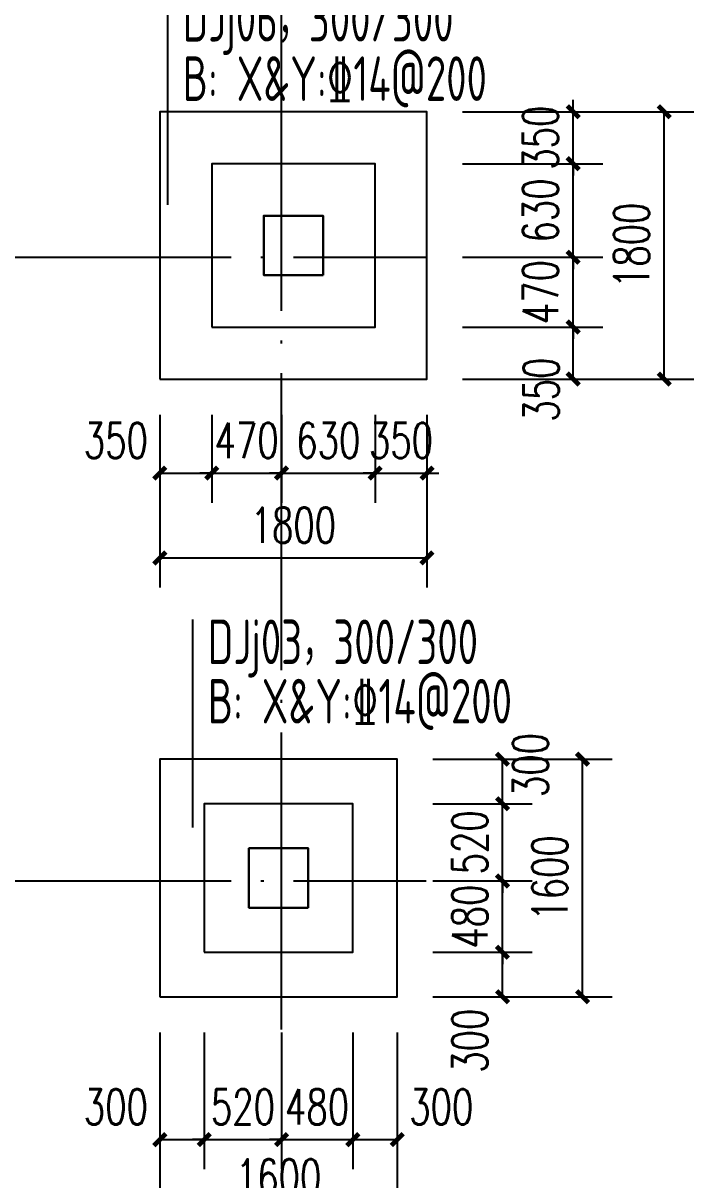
# Model space of a CAD drawing. Extents: x 1051052 to 1482120, y -981644 to -673261.
# Drawn here: x 1110583 to 1115102, y -862699 to -854909 of the extents above; entities that cross this region are included whole.
import ezdxf
from ezdxf.enums import TextEntityAlignment as Align

# ---------------------------------------------------------------- set-up
doc = ezdxf.new("R2010")
doc.units = 0
doc.header["$LTSCALE"] = 1000
doc.header["$MEASUREMENT"] = 0
doc.linetypes.add('DOTE', pattern=[2.42, 2, -0.2, 0.02, -0.2])
for name, color, linetype, lineweight in [('BASE-DJ', 2, 'Continuous', 25), ('BASE-DJ-BH', 7, 'Continuous', 25), ('BASE-JZ', 7, 'Continuous', 25), ('COLU', 2, 'Continuous', 30)]:
    doc.layers.add(name, color=color, linetype=linetype, lineweight=lineweight)
doc.layers.add('DOTE', color=1, linetype='DOTE')
doc.layers.add('PUB_DIM', color=3, linetype='Continuous')
doc.styles.add('_TCH_DIM_T3', font='SIMPLEX', dxfattribs={"width": 0.705882, "bigfont": 'GBCBIG'})
doc.styles.add('FromPkpm', font='Pkpmeng', dxfattribs={"width": 0.7, "bigfont": 'hztxt'})
doc.dimstyles.new('_TCH_ARCH&&80', dxfattribs={"dimtxt": 238, "dimasz": 80, "dimexe": 200, "dimexo": 240, "dimgap": 101, "dimtad": 1, "dimdec": 0, "dimzin": 0, "dimdsep": 46, "dimtxsty": '_TCH_DIM_T3', "dimblk": 'ARCHTICK', "dimcen": 0.09, "dimclrt": 7, "dimazin": 2, "dimtfac": 1, "dimtdec": 0, "dimtix": 1, "dimtmove": 2, "dimatfit": 3, "dimfxl": 0, "dimtolj": 1, "dimtzin": 0, "dimarcsym": 0})

# ---------------------------------------------------------------- blocks, each defined once
blk = doc.blocks.new('_ArchTick')
at = {"color": 0, "linetype": 'ByBlock', "const_width": 0.4}
blk.add_lwpolyline([(-0.5, -0.5), (0.5, 0.5)], dxfattribs=at)
blk = doc.blocks.new('*D1202')
at = {"layer": 'Defpoints', "color": 0, "transparency": 16777216}
for p in [(1113303.7, -855506.1), (1114901.6, -855506.1), (1113303.7, -857306.1)]:
    blk.add_point(p, dxfattribs=at)
at = {"layer": 'PUB_DIM', "color": 0, "lineweight": -2, "transparency": 16777216}
for p, q in [((1113543.7, -855506.1), (1115101.6, -855506.1)), ((1114901.6, -857306.1), (1114901.6, -855506.1)), ((1113543.7, -857306.1), (1115101.6, -857306.1))]:
    blk.add_line(p, q, dxfattribs=at)
at = {"layer": 'PUB_DIM', "color": 0, "lineweight": -2, "transparency": 16777216, "xscale": 80, "yscale": 80, "zscale": 80}
for p, rotation in [((1114901.6, -855506.1), 90), ((1114901.6, -857306.1), 270)]:
    blk.add_blockref('_ArchTick', p, dxfattribs=dict(at, rotation=rotation))
at = {"layer": 'PUB_DIM', "color": 7, "transparency": 16777216, "insert": (1114681.6, -856406.1), "char_height": 238, "attachment_point": 5, "rotation": 90, "style": '_TCH_DIM_T3'}
blk.add_mtext('\\A1;1800', dxfattribs=at)
blk = doc.blocks.new('*D1203')
at = {"layer": 'Defpoints', "color": 0, "transparency": 16777216}
for p in [(1113303.7, -856956.1), (1114288.3, -856956.1), (1113303.7, -857306.1)]:
    blk.add_point(p, dxfattribs=at)
at = {"layer": 'PUB_DIM', "color": 0, "lineweight": -2, "transparency": 16777216}
for p, q in [((1113543.7, -856956.1), (1114488.3, -856956.1)), ((1114288.3, -857306.1), (1114288.3, -856956.1)), ((1113543.7, -857306.1), (1114488.3, -857306.1))]:
    blk.add_line(p, q, dxfattribs=at)
at = {"layer": 'PUB_DIM', "color": 0, "lineweight": -2, "transparency": 16777216, "xscale": 80, "yscale": 80, "zscale": 80}
for p, rotation in [((1114288.3, -856956.1), 90), ((1114288.3, -857306.1), 270)]:
    blk.add_blockref('_ArchTick', p, dxfattribs=dict(at, rotation=rotation))
at = {"layer": 'PUB_DIM', "color": 7, "transparency": 16777216, "insert": (1114073.4, -857377.1), "char_height": 238, "attachment_point": 5, "rotation": 90, "style": '_TCH_DIM_T3'}
blk.add_mtext('\\A1;350', dxfattribs=at)
blk = doc.blocks.new('*D1204')
at = {"layer": 'Defpoints', "color": 0, "transparency": 16777216}
for p in [(1113303.7, -856486.1), (1114288.3, -856486.1), (1113303.7, -856956.1)]:
    blk.add_point(p, dxfattribs=at)
at = {"layer": 'PUB_DIM', "color": 0, "lineweight": -2, "transparency": 16777216}
for p, q in [((1114288.3, -856486.1), (1114288.3, -856406.1)), ((1113543.7, -856486.1), (1114488.3, -856486.1)), ((1114288.3, -856956.1), (1114288.3, -856486.1)), ((1113543.7, -856956.1), (1114488.3, -856956.1)), ((1114288.3, -856956.1), (1114288.3, -857036.1))]:
    blk.add_line(p, q, dxfattribs=at)
at = {"layer": 'PUB_DIM', "color": 0, "lineweight": -2, "transparency": 16777216, "xscale": 80, "yscale": 80, "zscale": 80}
for p, rotation in [((1114288.3, -856486.1), 270), ((1114288.3, -856956.1), 90)]:
    blk.add_blockref('_ArchTick', p, dxfattribs=dict(at, rotation=rotation))
at = {"layer": 'PUB_DIM', "color": 7, "transparency": 16777216, "insert": (1114068.3, -856721.1), "char_height": 238, "attachment_point": 5, "rotation": 90, "style": '_TCH_DIM_T3'}
blk.add_mtext('\\A1;470', dxfattribs=at)
blk = doc.blocks.new('*D1205')
at = {"layer": 'Defpoints', "color": 0, "transparency": 16777216}
for p in [(1113303.7, -855856.1), (1114288.3, -855856.1), (1113303.7, -856486.1)]:
    blk.add_point(p, dxfattribs=at)
at = {"layer": 'PUB_DIM', "color": 0, "lineweight": -2, "transparency": 16777216}
for p, q in [((1114288.3, -855856.1), (1114288.3, -855776.1)), ((1113543.7, -855856.1), (1114488.3, -855856.1)), ((1114288.3, -856486.1), (1114288.3, -855856.1)), ((1113543.7, -856486.1), (1114488.3, -856486.1)), ((1114288.3, -856486.1), (1114288.3, -856566.1))]:
    blk.add_line(p, q, dxfattribs=at)
at = {"layer": 'PUB_DIM', "color": 0, "lineweight": -2, "transparency": 16777216, "xscale": 80, "yscale": 80, "zscale": 80}
for p, rotation in [((1114288.3, -855856.1), 270), ((1114288.3, -856486.1), 90)]:
    blk.add_blockref('_ArchTick', p, dxfattribs=dict(at, rotation=rotation))
at = {"layer": 'PUB_DIM', "color": 7, "transparency": 16777216, "insert": (1114068.3, -856171.1), "char_height": 238, "attachment_point": 5, "rotation": 90, "style": '_TCH_DIM_T3'}
blk.add_mtext('\\A1;630', dxfattribs=at)
blk = doc.blocks.new('*D1206')
at = {"layer": 'Defpoints', "color": 0, "transparency": 16777216}
for p in [(1113303.7, -855506.1), (1114288.3, -855506.1), (1113303.7, -855856.1)]:
    blk.add_point(p, dxfattribs=at)
at = {"layer": 'PUB_DIM', "color": 0, "lineweight": -2, "transparency": 16777216}
for p, q in [((1114288.3, -855506.1), (1114288.3, -855426.1)), ((1113543.7, -855506.1), (1114488.3, -855506.1)), ((1114288.3, -855856.1), (1114288.3, -855506.1)), ((1113543.7, -855856.1), (1114488.3, -855856.1)), ((1114288.3, -855856.1), (1114288.3, -855936.1))]:
    blk.add_line(p, q, dxfattribs=at)
at = {"layer": 'PUB_DIM', "color": 0, "lineweight": -2, "transparency": 16777216, "xscale": 80, "yscale": 80, "zscale": 80}
for p, rotation in [((1114288.3, -855506.1), 270), ((1114288.3, -855856.1), 90)]:
    blk.add_blockref('_ArchTick', p, dxfattribs=dict(at, rotation=rotation))
at = {"layer": 'PUB_DIM', "color": 7, "transparency": 16777216, "insert": (1114068.3, -855681.1), "char_height": 238, "attachment_point": 5, "rotation": 90, "style": '_TCH_DIM_T3'}
blk.add_mtext('\\A1;350', dxfattribs=at)
blk = doc.blocks.new('*D1207')
at = {"layer": 'Defpoints', "color": 0, "transparency": 16777216}
for p in [(1111503.7, -857306.1), (1113303.7, -857306.1), (1113303.7, -858510.9)]:
    blk.add_point(p, dxfattribs=at)
at = {"layer": 'PUB_DIM', "color": 0, "lineweight": -2, "transparency": 16777216}
for p, q in [((1111503.7, -857546.1), (1111503.7, -858710.9)), ((1113303.7, -857546.1), (1113303.7, -858710.9)), ((1111503.7, -858510.9), (1113303.7, -858510.9))]:
    blk.add_line(p, q, dxfattribs=at)
at = {"layer": 'PUB_DIM', "color": 0, "lineweight": -2, "transparency": 16777216, "xscale": 80, "yscale": 80, "zscale": 80, "rotation": 180}
blk.add_blockref('_ArchTick', (1111503.7, -858510.9), dxfattribs=at)
at = {"layer": 'PUB_DIM', "color": 0, "lineweight": -2, "transparency": 16777216, "xscale": 80, "yscale": 80, "zscale": 80}
blk.add_blockref('_ArchTick', (1113303.7, -858510.9), dxfattribs=at)
at = {"layer": 'PUB_DIM', "color": 7, "transparency": 16777216, "insert": (1112403.7, -858290.9), "char_height": 238, "attachment_point": 5, "style": '_TCH_DIM_T3'}
blk.add_mtext('\\A1;1800', dxfattribs=at)
blk = doc.blocks.new('*D1208')
at = {"layer": 'Defpoints', "color": 0, "transparency": 16777216}
for p in [(1111503.7, -857306.1), (1111853.7, -857306.1), (1111853.7, -857939.2)]:
    blk.add_point(p, dxfattribs=at)
at = {"layer": 'PUB_DIM', "color": 0, "lineweight": -2, "transparency": 16777216}
for p, q in [((1111503.7, -857546.1), (1111503.7, -858139.2)), ((1111853.7, -857546.1), (1111853.7, -858139.2)), ((1111503.7, -857939.2), (1111853.7, -857939.2))]:
    blk.add_line(p, q, dxfattribs=at)
at = {"layer": 'PUB_DIM', "color": 0, "lineweight": -2, "transparency": 16777216, "xscale": 80, "yscale": 80, "zscale": 80, "rotation": 180}
blk.add_blockref('_ArchTick', (1111503.7, -857939.2), dxfattribs=at)
at = {"layer": 'PUB_DIM', "color": 0, "lineweight": -2, "transparency": 16777216, "xscale": 80, "yscale": 80, "zscale": 80}
blk.add_blockref('_ArchTick', (1111853.7, -857939.2), dxfattribs=at)
at = {"layer": 'PUB_DIM', "color": 7, "transparency": 16777216, "insert": (1111207.7, -857719.2), "char_height": 238, "attachment_point": 5, "style": '_TCH_DIM_T3'}
blk.add_mtext('\\A1;350', dxfattribs=at)
blk = doc.blocks.new('*D1209')
at = {"layer": 'Defpoints', "color": 0, "transparency": 16777216}
for p in [(1111853.7, -857306.1), (1112323.7, -857306.1), (1112323.7, -857939.2)]:
    blk.add_point(p, dxfattribs=at)
at = {"layer": 'PUB_DIM', "color": 0, "lineweight": -2, "transparency": 16777216}
for p, q in [((1111853.7, -857546.1), (1111853.7, -858139.2)), ((1112323.7, -857546.1), (1112323.7, -858139.2)), ((1111853.7, -857939.2), (1111773.7, -857939.2)), ((1111853.7, -857939.2), (1112323.7, -857939.2)), ((1112323.7, -857939.2), (1112403.7, -857939.2))]:
    blk.add_line(p, q, dxfattribs=at)
at = {"layer": 'PUB_DIM', "color": 0, "lineweight": -2, "transparency": 16777216, "xscale": 80, "yscale": 80, "zscale": 80}
blk.add_blockref('_ArchTick', (1111853.7, -857939.2), dxfattribs=at)
at = {"layer": 'PUB_DIM', "color": 0, "lineweight": -2, "transparency": 16777216, "xscale": 80, "yscale": 80, "zscale": 80, "rotation": 180}
blk.add_blockref('_ArchTick', (1112323.7, -857939.2), dxfattribs=at)
at = {"layer": 'PUB_DIM', "color": 7, "transparency": 16777216, "insert": (1112088.7, -857719.2), "char_height": 238, "attachment_point": 5, "style": '_TCH_DIM_T3'}
blk.add_mtext('\\A1;470', dxfattribs=at)
blk = doc.blocks.new('*D1210')
at = {"layer": 'Defpoints', "color": 0, "transparency": 16777216}
for p in [(1112323.7, -857306.1), (1112953.7, -857306.1), (1112953.7, -857939.2)]:
    blk.add_point(p, dxfattribs=at)
at = {"layer": 'PUB_DIM', "color": 0, "lineweight": -2, "transparency": 16777216}
for p, q in [((1112323.7, -857546.1), (1112323.7, -858139.2)), ((1112953.7, -857546.1), (1112953.7, -858139.2)), ((1112323.7, -857939.2), (1112243.7, -857939.2)), ((1112323.7, -857939.2), (1112953.7, -857939.2)), ((1112953.7, -857939.2), (1113033.7, -857939.2))]:
    blk.add_line(p, q, dxfattribs=at)
at = {"layer": 'PUB_DIM', "color": 0, "lineweight": -2, "transparency": 16777216, "xscale": 80, "yscale": 80, "zscale": 80}
blk.add_blockref('_ArchTick', (1112323.7, -857939.2), dxfattribs=at)
at = {"layer": 'PUB_DIM', "color": 0, "lineweight": -2, "transparency": 16777216, "xscale": 80, "yscale": 80, "zscale": 80, "rotation": 180}
blk.add_blockref('_ArchTick', (1112953.7, -857939.2), dxfattribs=at)
at = {"layer": 'PUB_DIM', "color": 7, "transparency": 16777216, "insert": (1112638.7, -857719.2), "char_height": 238, "attachment_point": 5, "style": '_TCH_DIM_T3'}
blk.add_mtext('\\A1;630', dxfattribs=at)
blk = doc.blocks.new('*D1211')
at = {"layer": 'Defpoints', "color": 0, "transparency": 16777216}
for p in [(1112953.7, -857306.1), (1113303.7, -857306.1), (1113303.7, -857939.2)]:
    blk.add_point(p, dxfattribs=at)
at = {"layer": 'PUB_DIM', "color": 0, "lineweight": -2, "transparency": 16777216}
for p, q in [((1112953.7, -857546.1), (1112953.7, -858139.2)), ((1113303.7, -857546.1), (1113303.7, -858139.2)), ((1112953.7, -857939.2), (1112873.7, -857939.2)), ((1112953.7, -857939.2), (1113303.7, -857939.2)), ((1113303.7, -857939.2), (1113383.7, -857939.2))]:
    blk.add_line(p, q, dxfattribs=at)
at = {"layer": 'PUB_DIM', "color": 0, "lineweight": -2, "transparency": 16777216, "xscale": 80, "yscale": 80, "zscale": 80}
blk.add_blockref('_ArchTick', (1112953.7, -857939.2), dxfattribs=at)
at = {"layer": 'PUB_DIM', "color": 0, "lineweight": -2, "transparency": 16777216, "xscale": 80, "yscale": 80, "zscale": 80, "rotation": 180}
blk.add_blockref('_ArchTick', (1113303.7, -857939.2), dxfattribs=at)
at = {"layer": 'PUB_DIM', "color": 7, "transparency": 16777216, "insert": (1113128.7, -857719.2), "char_height": 238, "attachment_point": 5, "style": '_TCH_DIM_T3'}
blk.add_mtext('\\A1;350', dxfattribs=at)
blk = doc.blocks.new('*D1217')
at = {"layer": 'Defpoints', "color": 0, "transparency": 16777216}
for p in [(1113103.7, -859866.1), (1114351.7, -859866.1), (1113103.7, -861466.1)]:
    blk.add_point(p, dxfattribs=at)
at = {"layer": 'PUB_DIM', "color": 0, "lineweight": -2, "transparency": 16777216}
for p, q in [((1113343.7, -859866.1), (1114551.7, -859866.1)), ((1114351.7, -861466.1), (1114351.7, -859866.1)), ((1113343.7, -861466.1), (1114551.7, -861466.1))]:
    blk.add_line(p, q, dxfattribs=at)
at = {"layer": 'PUB_DIM', "color": 0, "lineweight": -2, "transparency": 16777216, "xscale": 80, "yscale": 80, "zscale": 80}
for p, rotation in [((1114351.7, -859866.1), 90), ((1114351.7, -861466.1), 270)]:
    blk.add_blockref('_ArchTick', p, dxfattribs=dict(at, rotation=rotation))
at = {"layer": 'PUB_DIM', "color": 7, "transparency": 16777216, "insert": (1114131.7, -860666.1), "char_height": 238, "attachment_point": 5, "rotation": 90, "style": '_TCH_DIM_T3'}
blk.add_mtext('\\A1;1600', dxfattribs=at)
blk = doc.blocks.new('*D1218')
at = {"layer": 'Defpoints', "color": 0, "transparency": 16777216}
for p in [(1113103.7, -861166.1), (1113812.4, -861166.1), (1113103.7, -861466.1)]:
    blk.add_point(p, dxfattribs=at)
at = {"layer": 'PUB_DIM', "color": 0, "lineweight": -2, "transparency": 16777216}
for p, q in [((1113343.7, -861166.1), (1114012.4, -861166.1)), ((1113812.4, -861466.1), (1113812.4, -861166.1)), ((1113343.7, -861466.1), (1114012.4, -861466.1))]:
    blk.add_line(p, q, dxfattribs=at)
at = {"layer": 'PUB_DIM', "color": 0, "lineweight": -2, "transparency": 16777216, "xscale": 80, "yscale": 80, "zscale": 80}
for p, rotation in [((1113812.4, -861166.1), 90), ((1113812.4, -861466.1), 270)]:
    blk.add_blockref('_ArchTick', p, dxfattribs=dict(at, rotation=rotation))
at = {"layer": 'PUB_DIM', "color": 7, "transparency": 16777216, "insert": (1113592.4, -861762.1), "char_height": 238, "attachment_point": 5, "rotation": 90, "style": '_TCH_DIM_T3'}
blk.add_mtext('\\A1;300', dxfattribs=at)
blk = doc.blocks.new('*D1219')
at = {"layer": 'Defpoints', "color": 0, "transparency": 16777216}
for p in [(1113103.7, -860686.1), (1113812.4, -860686.1), (1113103.7, -861166.1)]:
    blk.add_point(p, dxfattribs=at)
at = {"layer": 'PUB_DIM', "color": 0, "lineweight": -2, "transparency": 16777216}
for p, q in [((1113812.4, -860686.1), (1113812.4, -860606.1)), ((1113343.7, -860686.1), (1114012.4, -860686.1)), ((1113812.4, -861166.1), (1113812.4, -860686.1)), ((1113343.7, -861166.1), (1114012.4, -861166.1)), ((1113812.4, -861166.1), (1113812.4, -861246.1))]:
    blk.add_line(p, q, dxfattribs=at)
at = {"layer": 'PUB_DIM', "color": 0, "lineweight": -2, "transparency": 16777216, "xscale": 80, "yscale": 80, "zscale": 80}
for p, rotation in [((1113812.4, -860686.1), 270), ((1113812.4, -861166.1), 90)]:
    blk.add_blockref('_ArchTick', p, dxfattribs=dict(at, rotation=rotation))
at = {"layer": 'PUB_DIM', "color": 7, "transparency": 16777216, "insert": (1113592.4, -860926.1), "char_height": 238, "attachment_point": 5, "rotation": 90, "style": '_TCH_DIM_T3'}
blk.add_mtext('\\A1;480', dxfattribs=at)
blk = doc.blocks.new('*D1220')
at = {"layer": 'Defpoints', "color": 0, "transparency": 16777216}
for p in [(1113103.7, -860166.1), (1113812.4, -860166.1), (1113103.7, -860686.1)]:
    blk.add_point(p, dxfattribs=at)
at = {"layer": 'PUB_DIM', "color": 0, "lineweight": -2, "transparency": 16777216}
for p, q in [((1113812.4, -860166.1), (1113812.4, -860086.1)), ((1113343.7, -860166.1), (1114012.4, -860166.1)), ((1113812.4, -860686.1), (1113812.4, -860166.1)), ((1113343.7, -860686.1), (1114012.4, -860686.1)), ((1113812.4, -860686.1), (1113812.4, -860766.1))]:
    blk.add_line(p, q, dxfattribs=at)
at = {"layer": 'PUB_DIM', "color": 0, "lineweight": -2, "transparency": 16777216, "xscale": 80, "yscale": 80, "zscale": 80}
for p, rotation in [((1113812.4, -860166.1), 270), ((1113812.4, -860686.1), 90)]:
    blk.add_blockref('_ArchTick', p, dxfattribs=dict(at, rotation=rotation))
at = {"layer": 'PUB_DIM', "color": 7, "transparency": 16777216, "insert": (1113592.4, -860426.1), "char_height": 238, "attachment_point": 5, "rotation": 90, "style": '_TCH_DIM_T3'}
blk.add_mtext('\\A1;520', dxfattribs=at)
blk = doc.blocks.new('*D1221')
at = {"layer": 'Defpoints', "color": 0, "transparency": 16777216}
for p in [(1113103.7, -859866.1), (1113812.4, -859866.1), (1113103.7, -860166.1)]:
    blk.add_point(p, dxfattribs=at)
at = {"layer": 'PUB_DIM', "color": 0, "lineweight": -2, "transparency": 16777216}
for p, q in [((1113343.7, -859866.1), (1114012.4, -859866.1)), ((1113812.4, -860166.1), (1113812.4, -859866.1)), ((1113343.7, -860166.1), (1114012.4, -860166.1))]:
    blk.add_line(p, q, dxfattribs=at)
at = {"layer": 'PUB_DIM', "color": 0, "lineweight": -2, "transparency": 16777216, "xscale": 80, "yscale": 80, "zscale": 80}
for p, rotation in [((1113812.4, -859866.1), 90), ((1113812.4, -860166.1), 270)]:
    blk.add_blockref('_ArchTick', p, dxfattribs=dict(at, rotation=rotation))
at = {"layer": 'PUB_DIM', "color": 7, "transparency": 16777216, "insert": (1114000.7, -859905.7), "char_height": 238, "attachment_point": 5, "rotation": 90, "style": '_TCH_DIM_T3'}
blk.add_mtext('\\A1;300', dxfattribs=at)
blk = doc.blocks.new('*D1222')
at = {"layer": 'Defpoints', "color": 0, "transparency": 16777216}
for p in [(1111503.7, -861466.1), (1113103.7, -861466.1), (1113103.7, -862899.3)]:
    blk.add_point(p, dxfattribs=at)
at = {"layer": 'PUB_DIM', "color": 0, "lineweight": -2, "transparency": 16777216}
for p, q in [((1111503.7, -861706.1), (1111503.7, -863099.3)), ((1113103.7, -861706.1), (1113103.7, -863099.3)), ((1111503.7, -862899.3), (1113103.7, -862899.3))]:
    blk.add_line(p, q, dxfattribs=at)
at = {"layer": 'PUB_DIM', "color": 0, "lineweight": -2, "transparency": 16777216, "xscale": 80, "yscale": 80, "zscale": 80, "rotation": 180}
blk.add_blockref('_ArchTick', (1111503.7, -862899.3), dxfattribs=at)
at = {"layer": 'PUB_DIM', "color": 0, "lineweight": -2, "transparency": 16777216, "xscale": 80, "yscale": 80, "zscale": 80}
blk.add_blockref('_ArchTick', (1113103.7, -862899.3), dxfattribs=at)
at = {"layer": 'PUB_DIM', "color": 7, "transparency": 16777216, "insert": (1112303.7, -862679.3), "char_height": 238, "attachment_point": 5, "style": '_TCH_DIM_T3'}
blk.add_mtext('\\A1;1600', dxfattribs=at)
blk = doc.blocks.new('*D1223')
at = {"layer": 'Defpoints', "color": 0, "transparency": 16777216}
for p in [(1111503.7, -861466.1), (1111803.7, -861466.1), (1111803.7, -862427.9)]:
    blk.add_point(p, dxfattribs=at)
at = {"layer": 'PUB_DIM', "color": 0, "lineweight": -2, "transparency": 16777216}
for p, q in [((1111503.7, -861706.1), (1111503.7, -862627.9)), ((1111803.7, -861706.1), (1111803.7, -862627.9)), ((1111503.7, -862427.9), (1111803.7, -862427.9))]:
    blk.add_line(p, q, dxfattribs=at)
at = {"layer": 'PUB_DIM', "color": 0, "lineweight": -2, "transparency": 16777216, "xscale": 80, "yscale": 80, "zscale": 80, "rotation": 180}
blk.add_blockref('_ArchTick', (1111503.7, -862427.9), dxfattribs=at)
at = {"layer": 'PUB_DIM', "color": 0, "lineweight": -2, "transparency": 16777216, "xscale": 80, "yscale": 80, "zscale": 80}
blk.add_blockref('_ArchTick', (1111803.7, -862427.9), dxfattribs=at)
at = {"layer": 'PUB_DIM', "color": 7, "transparency": 16777216, "insert": (1111207.7, -862207.9), "char_height": 238, "attachment_point": 5, "style": '_TCH_DIM_T3'}
blk.add_mtext('\\A1;300', dxfattribs=at)
blk = doc.blocks.new('*D1224')
at = {"layer": 'Defpoints', "color": 0, "transparency": 16777216}
for p in [(1111803.7, -861466.1), (1112323.7, -861466.1), (1112323.7, -862427.9)]:
    blk.add_point(p, dxfattribs=at)
at = {"layer": 'PUB_DIM', "color": 0, "lineweight": -2, "transparency": 16777216}
for p, q in [((1111803.7, -861706.1), (1111803.7, -862627.9)), ((1112323.7, -861706.1), (1112323.7, -862627.9)), ((1111803.7, -862427.9), (1111723.7, -862427.9)), ((1111803.7, -862427.9), (1112323.7, -862427.9)), ((1112323.7, -862427.9), (1112403.7, -862427.9))]:
    blk.add_line(p, q, dxfattribs=at)
at = {"layer": 'PUB_DIM', "color": 0, "lineweight": -2, "transparency": 16777216, "xscale": 80, "yscale": 80, "zscale": 80}
blk.add_blockref('_ArchTick', (1111803.7, -862427.9), dxfattribs=at)
at = {"layer": 'PUB_DIM', "color": 0, "lineweight": -2, "transparency": 16777216, "xscale": 80, "yscale": 80, "zscale": 80, "rotation": 180}
blk.add_blockref('_ArchTick', (1112323.7, -862427.9), dxfattribs=at)
at = {"layer": 'PUB_DIM', "color": 7, "transparency": 16777216, "insert": (1112063.7, -862207.9), "char_height": 238, "attachment_point": 5, "style": '_TCH_DIM_T3'}
blk.add_mtext('\\A1;520', dxfattribs=at)
blk = doc.blocks.new('*D1225')
at = {"layer": 'Defpoints', "color": 0, "transparency": 16777216}
for p in [(1112323.7, -861466.1), (1112803.7, -861466.1), (1112803.7, -862427.9)]:
    blk.add_point(p, dxfattribs=at)
at = {"layer": 'PUB_DIM', "color": 0, "lineweight": -2, "transparency": 16777216}
for p, q in [((1112323.7, -861706.1), (1112323.7, -862627.9)), ((1112803.7, -861706.1), (1112803.7, -862627.9)), ((1112323.7, -862427.9), (1112243.7, -862427.9)), ((1112323.7, -862427.9), (1112803.7, -862427.9)), ((1112803.7, -862427.9), (1112883.7, -862427.9))]:
    blk.add_line(p, q, dxfattribs=at)
at = {"layer": 'PUB_DIM', "color": 0, "lineweight": -2, "transparency": 16777216, "xscale": 80, "yscale": 80, "zscale": 80}
blk.add_blockref('_ArchTick', (1112323.7, -862427.9), dxfattribs=at)
at = {"layer": 'PUB_DIM', "color": 0, "lineweight": -2, "transparency": 16777216, "xscale": 80, "yscale": 80, "zscale": 80, "rotation": 180}
blk.add_blockref('_ArchTick', (1112803.7, -862427.9), dxfattribs=at)
at = {"layer": 'PUB_DIM', "color": 7, "transparency": 16777216, "insert": (1112563.7, -862207.9), "char_height": 238, "attachment_point": 5, "style": '_TCH_DIM_T3'}
blk.add_mtext('\\A1;480', dxfattribs=at)
blk = doc.blocks.new('*D1226')
at = {"layer": 'Defpoints', "color": 0, "transparency": 16777216}
for p in [(1112803.7, -861466.1), (1113103.7, -861466.1), (1113103.7, -862427.9)]:
    blk.add_point(p, dxfattribs=at)
at = {"layer": 'PUB_DIM', "color": 0, "lineweight": -2, "transparency": 16777216}
for p, q in [((1112803.7, -861706.1), (1112803.7, -862627.9)), ((1113103.7, -861706.1), (1113103.7, -862627.9)), ((1112803.7, -862427.9), (1113103.7, -862427.9))]:
    blk.add_line(p, q, dxfattribs=at)
at = {"layer": 'PUB_DIM', "color": 0, "lineweight": -2, "transparency": 16777216, "xscale": 80, "yscale": 80, "zscale": 80, "rotation": 180}
blk.add_blockref('_ArchTick', (1112803.7, -862427.9), dxfattribs=at)
at = {"layer": 'PUB_DIM', "color": 0, "lineweight": -2, "transparency": 16777216, "xscale": 80, "yscale": 80, "zscale": 80}
blk.add_blockref('_ArchTick', (1113103.7, -862427.9), dxfattribs=at)
at = {"layer": 'PUB_DIM', "color": 7, "transparency": 16777216, "insert": (1113399.7, -862207.9), "char_height": 238, "attachment_point": 5, "style": '_TCH_DIM_T3'}
blk.add_mtext('\\A1;300', dxfattribs=at)

msp = doc.modelspace()

# ---------------------------------------------------------------- linework, layer by layer
at = {"layer": 'BASE-DJ', "linetype": 'Continuous'}
for points in [[(1111503.728, -857306.083), (1113303.728, -857306.083), (1113303.728, -855506.083), (1111503.728, -855506.083)], [(1111853.728, -856956.083), (1112953.728, -856956.083), (1112953.728, -855856.083), (1111853.728, -855856.083)], [(1111503.728, -861466.083), (1113103.728, -861466.083), (1113103.728, -859866.083), (1111503.728, -859866.083)], [(1111803.728, -861166.083), (1112803.728, -861166.083), (1112803.728, -860166.083), (1111803.728, -860166.083)]]:
    msp.add_lwpolyline(points, close=True, dxfattribs=at)
at = {"layer": 'BASE-JZ'}
for points in [[(1111557.978, -856133.121), (1111557.978, -854733.121)], [(1111726.911, -860325.664), (1111726.911, -858925.664)]]:
    msp.add_lwpolyline(points, dxfattribs=at)
at = {"layer": 'COLU', "linetype": 'Continuous'}
for points in [[(1112603.728, -856606.083), (1112603.728, -856206.083), (1112203.728, -856206.083), (1112203.728, -856606.083)], [(1112503.728, -860866.083), (1112503.728, -860466.083), (1112103.728, -860466.083), (1112103.728, -860866.083)]]:
    msp.add_lwpolyline(points, close=True, dxfattribs=at)
at = {"layer": 'DOTE'}
for p, q in [((1112323.728, -861686.083), (1112323.728, -834286.083)), ((1102723.728, -856486.083), (1113297.152, -856486.083)), ((1102723.728, -860686.083), (1113297.152, -860686.083))]:
    msp.add_line(p, q, dxfattribs=at)

# ---------------------------------------------------------------- texts
at = {"layer": 'BASE-DJ-BH', "style": 'FromPkpm', "width": 0.7}
for s, p in [('DJj06，300/300', (1111657.978, -854733.121)), ('DJj03，300/300', (1111826.911, -858925.664))]:
    msp.add_text(s, height=300, dxfattribs=at).set_placement(p, align=Align.TOP_LEFT)
at = {"layer": 'BASE-JZ', "style": 'FromPkpm', "width": 0.7}
for p in [(1111657.978, -855133.121), (1111826.911, -859325.664)]:
    msp.add_text('B: X&Y:%%13214@200', height=300, dxfattribs=at).set_placement(p, align=Align.TOP_LEFT)

# ---------------------------------------------------------------- dimensions: what is measured, and where the dimension line sits
at = {"layer": 'PUB_DIM'}
for p1, p2, distance, picture, middle in [((1113303.728, -855856.083), (1113303.728, -855506.083), -984.596, '*D1206', (1114068.324, -855681.083)), ((1113303.728, -857306.083), (1113303.728, -855506.083), -1597.895, '*D1202', (1114681.624, -856406.083)), ((1113303.728, -856486.083), (1113303.728, -855856.083), -984.596, '*D1205', (1114068.324, -856171.083)), ((1113303.728, -856956.083), (1113303.728, -856486.083), -984.596, '*D1204', (1114068.324, -856721.083)), ((1111503.728, -857306.083), (1113303.728, -857306.083), -1204.79, '*D1207', (1112403.728, -858290.873)), ((1111853.728, -857306.083), (1112323.728, -857306.083), -633.084, '*D1209', (1112088.728, -857719.167)), ((1112323.728, -857306.083), (1112953.728, -857306.083), -633.084, '*D1210', (1112638.728, -857719.167)), ((1112953.728, -857306.083), (1113303.728, -857306.083), -633.084, '*D1211', (1113128.728, -857719.167)), ((1113103.728, -861466.083), (1113103.728, -859866.083), -1247.922, '*D1217', (1114131.65, -860666.083)), ((1113103.728, -860686.083), (1113103.728, -860166.083), -708.721, '*D1220', (1113592.449, -860426.083)), ((1113103.728, -861166.083), (1113103.728, -860686.083), -708.721, '*D1219', (1113592.449, -860926.083)), ((1111503.728, -861466.083), (1113103.728, -861466.083), -1433.185, '*D1222', (1112303.728, -862679.268)), ((1111803.728, -861466.083), (1112323.728, -861466.083), -961.784, '*D1224', (1112063.728, -862207.867)), ((1112323.728, -861466.083), (1112803.728, -861466.083), -961.784, '*D1225', (1112563.728, -862207.867))]:
    dim = msp.add_aligned_dim(p1=p1, p2=p2, distance=distance, dimstyle='_TCH_ARCH&&80', dxfattribs=at)
    dim.commit()
    dim.dimension.update_dxf_attribs({"geometry": picture, "text_midpoint": middle})
for base, p1, p2, angle, picture, middle in [((1114288.324, -856956.083), (1113303.728, -857306.083), (1113303.728, -856956.083), 90, '*D1203', (1114073.445, -857377.138)), ((1111853.728, -857939.167), (1111503.728, -857306.083), (1111853.728, -857306.083), 360, '*D1208', (1111207.728, -857719.167)), ((1113812.449, -859866.083), (1113103.728, -860166.083), (1113103.728, -859866.083), 90, '*D1221', (1114000.673, -859905.662)), ((1113812.449, -861166.083), (1113103.728, -861466.083), (1113103.728, -861166.083), 90, '*D1218', (1113592.449, -861762.083)), ((1111803.728, -862427.867), (1111503.728, -861466.083), (1111803.728, -861466.083), 360, '*D1223', (1111207.728, -862207.867)), ((1113103.728, -862427.867), (1112803.728, -861466.083), (1113103.728, -861466.083), 360, '*D1226', (1113399.728, -862207.867))]:
    dim = msp.add_linear_dim(base=base, p1=p1, p2=p2, angle=angle, dimstyle='_TCH_ARCH&&80', dxfattribs=at)
    dim.commit()
    dim.dimension.update_dxf_attribs({"geometry": picture, "text_midpoint": middle, "dimtype": 129})

doc.saveas('drawing.dxf')
